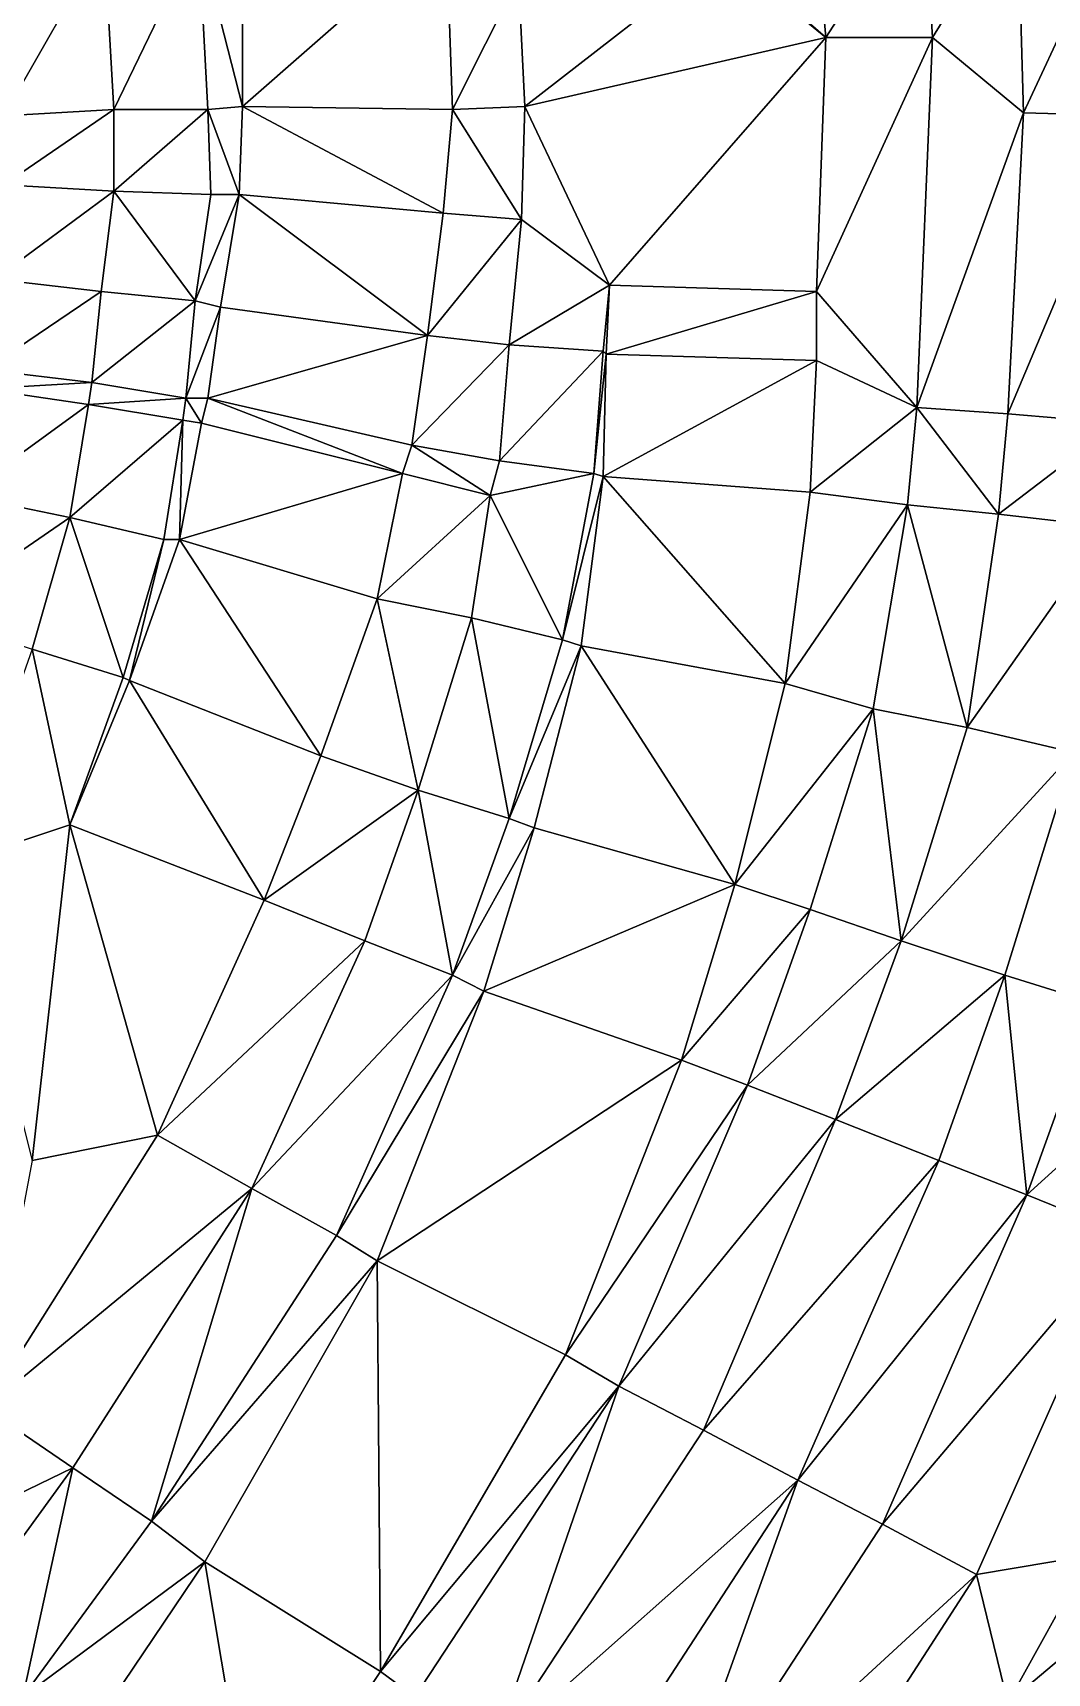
# Model space of a CAD drawing. Header units: millimetres. Extents: x 279405 to 280904, y 534349 to 535918.
# Drawn here: x 280573.1 to 280734.7, y 534902.3 to 535163.8 of the extents above; entities that cross this region are included whole.
import ezdxf

# ---------------------------------------------------------------- set-up
doc = ezdxf.new("R2010")
doc.units = ezdxf.units.MM
doc.layers.add('Карьер_конец_отработки', color=1, linetype='Continuous')

msp = doc.modelspace()

# ---------------------------------------------------------------- linework, layer by layer
at = {"layer": 'Карьер_конец_отработки', "color": 21, "true_color": 0xff914f}
for points in [[(280699.499989, 535163, -80.000002), (280714.999989, 535187, -50.000002), (280697.499989, 535185.5, -80.000002), (280699.499989, 535163, -80.000002)], [(280716.499989, 535163, -50.000002), (280714.999989, 535187, -50.000002), (280699.499989, 535163, -80.000002), (280716.499989, 535163, -50.000002)], [(280716.499989, 535163, -50.000002), (280729.999989, 535185, -50.000002), (280714.999989, 535187, -50.000002), (280716.499989, 535163, -50.000002)], [(280699.499989, 535163, -80.000002), (280697.499989, 535185.5, -80.000002), (280683.499989, 535177, -80.000002), (280699.499989, 535163, -80.000002)], [(280730.999989, 535151, -50.000002), (280729.999989, 535185, -50.000002), (280716.499989, 535163, -50.000002), (280730.999989, 535151, -50.000002)], [(280730.999989, 535151, -50.000002), (280746.999989, 535185.5, -20.000002), (280729.999989, 535185, -50.000002), (280730.999989, 535151, -50.000002)], [(280748.499989, 535150.5, -20.000002), (280746.999989, 535185.5, -20.000002), (280730.999989, 535151, -50.000002), (280748.499989, 535150.5, -20.000002)], [(280568.499989, 535150.5, -140.000002), (280584.499989, 535178.5, -110.000002), (280567.499989, 535177.5, -140.000002), (280568.499989, 535150.5, -140.000002)], [(280585.999989, 535151.5, -110.000002), (280584.499989, 535178.5, -110.000002), (280568.499989, 535150.5, -140.000002), (280585.999989, 535151.5, -110.000002)], [(280585.999989, 535151.5, -110.000002), (280599.499989, 535179.5, -110.000002), (280584.499989, 535178.5, -110.000002), (280585.999989, 535151.5, -110.000002)], [(280600.999989, 535151.5, -110.000002), (280599.499989, 535179.5, -110.000002), (280585.999989, 535151.5, -110.000002), (280600.999989, 535151.5, -110.000002)], [(280606.499989, 535152, -100.270006), (280606.499989, 535180, -97.949999), (280599.499989, 535179.5, -110.000002), (280606.499989, 535152, -100.270006)], [(280600.999989, 535151.5, -110.000002), (280606.499989, 535152, -100.270006), (280599.499989, 535179.5, -110.000002), (280600.999989, 535151.5, -110.000002)], [(280606.499989, 535152, -100.270006), (280638.999989, 535180.5, -97.949999), (280606.499989, 535180, -97.949999), (280606.499989, 535152, -100.270006)], [(280639.999989, 535151.5, -100.270006), (280638.999989, 535180.5, -97.949999), (280606.499989, 535152, -100.270006), (280639.999989, 535151.5, -100.270006)], [(280639.999989, 535151.5, -100.270006), (280650.499989, 535172.5, -80.000002), (280638.999989, 535180.5, -97.949999), (280639.999989, 535151.5, -100.270006)], [(280651.499989, 535152, -80.000002), (280682.999989, 535176.5, -80.000002), (280650.499989, 535172.5, -80.000002), (280651.499989, 535152, -80.000002)], [(280699.499989, 535163, -80.000002), (280682.999989, 535176.5, -80.000002), (280651.499989, 535152, -80.000002), (280699.499989, 535163, -80.000002)], [(280699.499989, 535163, -80.000002), (280683.499989, 535177, -80.000002), (280682.999989, 535176.5, -80.000002), (280699.499989, 535163, -80.000002)], [(280651.499989, 535152, -80.000002), (280650.499989, 535172.5, -80.000002), (280639.999989, 535151.5, -100.270006), (280651.499989, 535152, -80.000002)], [(280664.999989, 535123.5, -80.000002), (280699.499989, 535163, -80.000002), (280651.499989, 535152, -80.000002), (280664.999989, 535123.5, -80.000002)], [(280697.999989, 535122.5, -80.000002), (280699.499989, 535163, -80.000002), (280664.999989, 535123.5, -80.000002), (280697.999989, 535122.5, -80.000002)], [(280713.999989, 535104, -50.000002), (280716.499989, 535163, -50.000002), (280697.999989, 535122.5, -80.000002), (280713.999989, 535104, -50.000002)], [(280716.499989, 535163, -50.000002), (280699.499989, 535163, -80.000002), (280697.999989, 535122.5, -80.000002), (280716.499989, 535163, -50.000002)], [(280730.999989, 535151, -50.000002), (280716.499989, 535163, -50.000002), (280713.999989, 535104, -50.000002), (280730.999989, 535151, -50.000002)], [(280605.999989, 535138, -101.410005), (280606.499989, 535152, -100.270006), (280600.999989, 535151.5, -110.000002), (280605.999989, 535138, -101.410005)], [(280638.499989, 535135, -101.410005), (280606.499989, 535152, -100.270006), (280605.999989, 535138, -101.410005), (280638.499989, 535135, -101.410005)], [(280638.499989, 535135, -101.410005), (280639.999989, 535151.5, -100.270006), (280606.499989, 535152, -100.270006), (280638.499989, 535135, -101.410005)], [(280650.999989, 535134, -80.000002), (280651.499989, 535152, -80.000002), (280639.999989, 535151.5, -100.270006), (280650.999989, 535134, -80.000002)], [(280664.999989, 535123.5, -80.000002), (280651.499989, 535152, -80.000002), (280650.999989, 535134, -80.000002), (280664.999989, 535123.5, -80.000002)], [(280568.499989, 535139.5, -140.000002), (280585.999989, 535151.5, -110.000002), (280568.499989, 535150.5, -140.000002), (280568.499989, 535139.5, -140.000002)], [(280585.999989, 535138.5, -110.000002), (280585.999989, 535151.5, -110.000002), (280568.499989, 535139.5, -140.000002), (280585.999989, 535138.5, -110.000002)], [(280585.999989, 535138.5, -110.000002), (280600.999989, 535151.5, -110.000002), (280585.999989, 535151.5, -110.000002), (280585.999989, 535138.5, -110.000002)], [(280601.499989, 535138, -110.000002), (280600.999989, 535151.5, -110.000002), (280585.999989, 535138.5, -110.000002), (280601.499989, 535138, -110.000002)], [(280601.499989, 535138, -110.000002), (280605.999989, 535138, -101.410005), (280600.999989, 535151.5, -110.000002), (280601.499989, 535138, -110.000002)], [(280650.999989, 535134, -80.000002), (280639.999989, 535151.5, -100.270006), (280638.499989, 535135, -101.410005), (280650.999989, 535134, -80.000002)], [(280728.499989, 535103, -50.000002), (280730.999989, 535151, -50.000002), (280713.999989, 535104, -50.000002), (280728.499989, 535103, -50.000002)], [(280748.499989, 535150.5, -20.000002), (280730.999989, 535151, -50.000002), (280728.499989, 535103, -50.000002), (280748.499989, 535150.5, -20.000002)], [(280745.999989, 535101.5, -20.000002), (280748.499989, 535150.5, -20.000002), (280728.499989, 535103, -50.000002), (280745.999989, 535101.5, -20.000002)], [(280585.999989, 535138.5, -110.000002), (280568.499989, 535139.5, -140.000002), (280566.999989, 535124.5, -140.000002), (280585.999989, 535138.5, -110.000002)], [(280583.999989, 535122.5, -110.000002), (280585.999989, 535138.5, -110.000002), (280566.999989, 535124.5, -140.000002), (280583.999989, 535122.5, -110.000002)], [(280598.999989, 535121, -110.000002), (280585.999989, 535138.5, -110.000002), (280583.999989, 535122.5, -110.000002), (280598.999989, 535121, -110.000002)], [(280598.999989, 535121, -110.000002), (280601.499989, 535138, -110.000002), (280585.999989, 535138.5, -110.000002), (280598.999989, 535121, -110.000002)], [(280602.999989, 535120, -102.839998), (280605.999989, 535138, -101.410005), (280598.999989, 535121, -110.000002), (280602.999989, 535120, -102.839998)], [(280605.999989, 535138, -101.410005), (280601.499989, 535138, -110.000002), (280598.999989, 535121, -110.000002), (280605.999989, 535138, -101.410005)], [(280635.999989, 535115.5, -102.839998), (280605.999989, 535138, -101.410005), (280602.999989, 535120, -102.839998), (280635.999989, 535115.5, -102.839998)], [(280635.999989, 535115.5, -102.839998), (280638.499989, 535135, -101.410005), (280605.999989, 535138, -101.410005), (280635.999989, 535115.5, -102.839998)], [(280650.999989, 535134, -80.000002), (280638.499989, 535135, -101.410005), (280635.999989, 535115.5, -102.839998), (280650.999989, 535134, -80.000002)], [(280648.999989, 535114, -80.000002), (280650.999989, 535134, -80.000002), (280635.999989, 535115.5, -102.839998), (280648.999989, 535114, -80.000002)], [(280664.999989, 535123.5, -80.000002), (280650.999989, 535134, -80.000002), (280648.999989, 535114, -80.000002), (280664.999989, 535123.5, -80.000002)], [(280583.999989, 535122.5, -110.000002), (280566.999989, 535124.5, -140.000002), (280565.499989, 535110, -140.000002), (280583.999989, 535122.5, -110.000002)], [(280663.999989, 535113, -80.000002), (280664.999989, 535123.5, -80.000002), (280648.999989, 535114, -80.000002), (280663.999989, 535113, -80.000002)], [(280664.499989, 535112.5, -79.080004), (280664.999989, 535123.5, -80.000002), (280663.999989, 535113, -80.000002), (280664.499989, 535112.5, -79.080004)], [(280697.999989, 535122.5, -80.000002), (280664.999989, 535123.5, -80.000002), (280664.499989, 535112.5, -79.080004), (280697.999989, 535122.5, -80.000002)], [(280582.499989, 535108, -110.000002), (280583.999989, 535122.5, -110.000002), (280565.499989, 535110, -140.000002), (280582.499989, 535108, -110.000002)], [(280598.999989, 535121, -110.000002), (280583.999989, 535122.5, -110.000002), (280582.499989, 535108, -110.000002), (280598.999989, 535121, -110.000002)], [(280597.499989, 535105.5, -110.000002), (280598.999989, 535121, -110.000002), (280582.499989, 535108, -110.000002), (280597.499989, 535105.5, -110.000002)], [(280602.999989, 535120, -102.839998), (280598.999989, 535121, -110.000002), (280597.499989, 535105.5, -110.000002), (280602.999989, 535120, -102.839998)], [(280697.999989, 535111.5, -79.080004), (280697.999989, 535122.5, -80.000002), (280664.499989, 535112.5, -79.080004), (280697.999989, 535111.5, -79.080004)], [(280713.999989, 535104, -50.000002), (280697.999989, 535122.5, -80.000002), (280697.999989, 535111.5, -79.080004), (280713.999989, 535104, -50.000002)], [(280600.999989, 535105.5, -104.119997), (280602.999989, 535120, -102.839998), (280597.499989, 535105.5, -110.000002), (280600.999989, 535105.5, -104.119997)], [(280635.999989, 535115.5, -102.839998), (280602.999989, 535120, -102.839998), (280600.999989, 535105.5, -104.119997), (280635.999989, 535115.5, -102.839998)], [(280633.499989, 535098, -104.119997), (280635.999989, 535115.5, -102.839998), (280600.999989, 535105.5, -104.119997), (280633.499989, 535098, -104.119997)], [(280648.999989, 535114, -80.000002), (280635.999989, 535115.5, -102.839998), (280633.499989, 535098, -104.119997), (280648.999989, 535114, -80.000002)], [(280647.499989, 535095.5, -80.000002), (280648.999989, 535114, -80.000002), (280633.499989, 535098, -104.119997), (280647.499989, 535095.5, -80.000002)], [(280663.999989, 535113, -80.000002), (280648.999989, 535114, -80.000002), (280647.499989, 535095.5, -80.000002), (280663.999989, 535113, -80.000002)], [(280662.499989, 535093.5, -80.000002), (280663.999989, 535113, -80.000002), (280647.499989, 535095.5, -80.000002), (280662.499989, 535093.5, -80.000002)], [(280664.499989, 535112.5, -79.080004), (280663.999989, 535113, -80.000002), (280662.499989, 535093.5, -80.000002), (280664.499989, 535112.5, -79.080004)], [(280663.999989, 535093, -77.429995), (280664.499989, 535112.5, -79.080004), (280662.499989, 535093.5, -80.000002), (280663.999989, 535093, -77.429995)], [(280697.999989, 535111.5, -79.080004), (280664.499989, 535112.5, -79.080004), (280663.999989, 535093, -77.429995), (280697.999989, 535111.5, -79.080004)], [(280696.999989, 535090.5, -77.429995), (280697.999989, 535111.5, -79.080004), (280663.999989, 535093, -77.429995), (280696.999989, 535090.5, -77.429995)], [(280713.999989, 535104, -50.000002), (280697.999989, 535111.5, -79.080004), (280696.999989, 535090.5, -77.429995), (280713.999989, 535104, -50.000002)], [(280582.499989, 535108, -110.000002), (280565.499989, 535110, -140.000002), (280564.999989, 535107, -140.000002), (280582.499989, 535108, -110.000002)], [(280581.999989, 535104.5, -110.000002), (280582.499989, 535108, -110.000002), (280564.999989, 535107, -140.000002), (280581.999989, 535104.5, -110.000002)], [(280597.499989, 535105.5, -110.000002), (280582.499989, 535108, -110.000002), (280581.999989, 535104.5, -110.000002), (280597.499989, 535105.5, -110.000002)], [(280581.999989, 535104.5, -110.000002), (280564.999989, 535107, -140.000002), (280561.999989, 535090, -140.000002), (280581.999989, 535104.5, -110.000002)], [(280596.999989, 535102, -110.000002), (280597.499989, 535105.5, -110.000002), (280581.999989, 535104.5, -110.000002), (280596.999989, 535102, -110.000002)], [(280599.999989, 535101.5, -104.42), (280597.499989, 535105.5, -110.000002), (280596.999989, 535102, -110.000002), (280599.999989, 535101.5, -104.42)], [(280599.999989, 535101.5, -104.42), (280600.999989, 535105.5, -104.119997), (280597.499989, 535105.5, -110.000002), (280599.999989, 535101.5, -104.42)], [(280631.999989, 535093.5, -104.42), (280600.999989, 535105.5, -104.119997), (280599.999989, 535101.5, -104.42), (280631.999989, 535093.5, -104.42)], [(280631.999989, 535093.5, -104.42), (280633.499989, 535098, -104.119997), (280600.999989, 535105.5, -104.119997), (280631.999989, 535093.5, -104.42)], [(280578.999989, 535086.5, -110.000002), (280581.999989, 535104.5, -110.000002), (280561.999989, 535090, -140.000002), (280578.999989, 535086.5, -110.000002)], [(280596.999989, 535102, -110.000002), (280581.999989, 535104.5, -110.000002), (280578.999989, 535086.5, -110.000002), (280596.999989, 535102, -110.000002)], [(280712.499989, 535088.5, -50.000002), (280713.999989, 535104, -50.000002), (280696.999989, 535090.5, -77.429995), (280712.499989, 535088.5, -50.000002)], [(280726.999989, 535087, -50.000002), (280713.999989, 535104, -50.000002), (280712.499989, 535088.5, -50.000002), (280726.999989, 535087, -50.000002)], [(280726.999989, 535087, -50.000002), (280728.499989, 535103, -50.000002), (280713.999989, 535104, -50.000002), (280726.999989, 535087, -50.000002)], [(280745.999989, 535101.5, -20.000002), (280728.499989, 535103, -50.000002), (280726.999989, 535087, -50.000002), (280745.999989, 535101.5, -20.000002)], [(280593.999989, 535083, -110.000002), (280596.999989, 535102, -110.000002), (280578.999989, 535086.5, -110.000002), (280593.999989, 535083, -110.000002)], [(280596.499989, 535083, -106.009996), (280596.999989, 535102, -110.000002), (280593.999989, 535083, -110.000002), (280596.499989, 535083, -106.009996)], [(280599.999989, 535101.5, -104.42), (280596.999989, 535102, -110.000002), (280596.499989, 535083, -106.009996), (280599.999989, 535101.5, -104.42)], [(280631.999989, 535093.5, -104.42), (280599.999989, 535101.5, -104.42), (280596.499989, 535083, -106.009996), (280631.999989, 535093.5, -104.42)], [(280744.499989, 535085, -20.000002), (280745.999989, 535101.5, -20.000002), (280726.999989, 535087, -50.000002), (280744.499989, 535085, -20.000002)], [(280645.999989, 535090, -80.000002), (280633.499989, 535098, -104.119997), (280631.999989, 535093.5, -104.42), (280645.999989, 535090, -80.000002)], [(280645.999989, 535090, -80.000002), (280647.499989, 535095.5, -80.000002), (280633.499989, 535098, -104.119997), (280645.999989, 535090, -80.000002)], [(280662.499989, 535093.5, -80.000002), (280647.499989, 535095.5, -80.000002), (280645.999989, 535090, -80.000002), (280662.499989, 535093.5, -80.000002)], [(280627.999989, 535073.500004, -106.009996), (280631.999989, 535093.5, -104.42), (280596.499989, 535083, -106.009996), (280627.999989, 535073.500004, -106.009996)], [(280645.999989, 535090, -80.000002), (280631.999989, 535093.5, -104.42), (280627.999989, 535073.500004, -106.009996), (280645.999989, 535090, -80.000002)], [(280657.499989, 535067.000004, -80.000002), (280662.499989, 535093.5, -80.000002), (280645.999989, 535090, -80.000002), (280657.499989, 535067.000004, -80.000002)], [(280663.999989, 535093, -77.429995), (280662.499989, 535093.5, -80.000002), (280657.499989, 535067.000004, -80.000002), (280663.999989, 535093, -77.429995)], [(280660.499989, 535066.000004, -75.160005), (280663.999989, 535093, -77.429995), (280657.499989, 535067.000004, -80.000002), (280660.499989, 535066.000004, -75.160005)], [(280692.999989, 535060.000004, -75.160005), (280663.999989, 535093, -77.429995), (280660.499989, 535066.000004, -75.160005), (280692.999989, 535060.000004, -75.160005)], [(280692.999989, 535060.000004, -75.160005), (280696.999989, 535090.5, -77.429995), (280663.999989, 535093, -77.429995), (280692.999989, 535060.000004, -75.160005)], [(280578.999989, 535086.5, -110.000002), (280561.999989, 535090, -140.000002), (280556.499989, 535071.000004, -140.000002), (280578.999989, 535086.5, -110.000002)], [(280642.999989, 535070.500004, -80.000002), (280645.999989, 535090, -80.000002), (280627.999989, 535073.500004, -106.009996), (280642.999989, 535070.500004, -80.000002)], [(280657.499989, 535067.000004, -80.000002), (280645.999989, 535090, -80.000002), (280642.999989, 535070.500004, -80.000002), (280657.499989, 535067.000004, -80.000002)], [(280712.499989, 535088.5, -50.000002), (280696.999989, 535090.5, -77.429995), (280692.999989, 535060.000004, -75.160005), (280712.499989, 535088.5, -50.000002)], [(280706.999989, 535056.000004, -50.000002), (280712.499989, 535088.5, -50.000002), (280692.999989, 535060.000004, -75.160005), (280706.999989, 535056.000004, -50.000002)], [(280721.999989, 535053.000004, -50.000002), (280712.499989, 535088.5, -50.000002), (280706.999989, 535056.000004, -50.000002), (280721.999989, 535053.000004, -50.000002)], [(280721.999989, 535053.000004, -50.000002), (280726.999989, 535087, -50.000002), (280712.499989, 535088.5, -50.000002), (280721.999989, 535053.000004, -50.000002)], [(280744.499989, 535085, -20.000002), (280726.999989, 535087, -50.000002), (280721.999989, 535053.000004, -50.000002), (280744.499989, 535085, -20.000002)], [(280572.999989, 535065.500004, -110.000002), (280578.999989, 535086.5, -110.000002), (280556.499989, 535071.000004, -140.000002), (280572.999989, 535065.500004, -110.000002)], [(280587.499989, 535061.000004, -110.000002), (280578.999989, 535086.5, -110.000002), (280572.999989, 535065.500004, -110.000002), (280587.499989, 535061.000004, -110.000002)], [(280587.499989, 535061.000004, -110.000002), (280593.999989, 535083, -110.000002), (280578.999989, 535086.5, -110.000002), (280587.499989, 535061.000004, -110.000002)], [(280738.999989, 535049.000004, -20.000002), (280744.499989, 535085, -20.000002), (280721.999989, 535053.000004, -50.000002), (280738.999989, 535049.000004, -20.000002)], [(280588.499989, 535060.500004, -107.92), (280593.999989, 535083, -110.000002), (280587.499989, 535061.000004, -110.000002), (280588.499989, 535060.500004, -107.92)], [(280618.999989, 535048.500004, -107.92), (280596.499989, 535083, -106.009996), (280588.499989, 535060.500004, -107.92), (280618.999989, 535048.500004, -107.92)], [(280596.499989, 535083, -106.009996), (280593.999989, 535083, -110.000002), (280588.499989, 535060.500004, -107.92), (280596.499989, 535083, -106.009996)], [(280618.999989, 535048.500004, -107.92), (280627.999989, 535073.500004, -106.009996), (280596.499989, 535083, -106.009996), (280618.999989, 535048.500004, -107.92)], [(280634.499989, 535043.000004, -80.000002), (280627.999989, 535073.500004, -106.009996), (280618.999989, 535048.500004, -107.92), (280634.499989, 535043.000004, -80.000002)], [(280634.499989, 535043.000004, -80.000002), (280642.999989, 535070.500004, -80.000002), (280627.999989, 535073.500004, -106.009996), (280634.499989, 535043.000004, -80.000002)], [(280648.999989, 535038.500004, -80.000002), (280642.999989, 535070.500004, -80.000002), (280634.499989, 535043.000004, -80.000002), (280648.999989, 535038.500004, -80.000002)], [(280648.999989, 535038.500004, -80.000002), (280657.499989, 535067.000004, -80.000002), (280642.999989, 535070.500004, -80.000002), (280648.999989, 535038.500004, -80.000002)], [(280660.499989, 535066.000004, -75.160005), (280657.499989, 535067.000004, -80.000002), (280648.999989, 535038.500004, -80.000002), (280660.499989, 535066.000004, -75.160005)], [(280652.999989, 535037.000004, -72.610002), (280660.499989, 535066.000004, -75.160005), (280648.999989, 535038.500004, -80.000002), (280652.999989, 535037.000004, -72.610002)], [(280684.999989, 535028.000004, -72.610002), (280660.499989, 535066.000004, -75.160005), (280652.999989, 535037.000004, -72.610002), (280684.999989, 535028.000004, -72.610002)], [(280684.999989, 535028.000004, -72.610002), (280692.999989, 535060.000004, -75.160005), (280660.499989, 535066.000004, -75.160005), (280684.999989, 535028.000004, -72.610002)], [(280578.999989, 535037.500004, -110.000002), (280572.999989, 535065.500004, -110.000002), (280560.999989, 535031.500004, -110.000002), (280578.999989, 535037.500004, -110.000002)], [(280578.999989, 535037.500004, -110.000002), (280587.499989, 535061.000004, -110.000002), (280572.999989, 535065.500004, -110.000002), (280578.999989, 535037.500004, -110.000002)], [(280588.499989, 535060.500004, -107.92), (280587.499989, 535061.000004, -110.000002), (280578.999989, 535037.500004, -110.000002), (280588.499989, 535060.500004, -107.92)], [(280609.999989, 535025.500004, -110.000002), (280588.499989, 535060.500004, -107.92), (280578.999989, 535037.500004, -110.000002), (280609.999989, 535025.500004, -110.000002)], [(280609.999989, 535025.500004, -110.000002), (280618.999989, 535048.500004, -107.92), (280588.499989, 535060.500004, -107.92), (280609.999989, 535025.500004, -110.000002)], [(280706.999989, 535056.000004, -50.000002), (280692.999989, 535060.000004, -75.160005), (280684.999989, 535028.000004, -72.610002), (280706.999989, 535056.000004, -50.000002)], [(280696.999989, 535024.000004, -50.000002), (280706.999989, 535056.000004, -50.000002), (280684.999989, 535028.000004, -72.610002), (280696.999989, 535024.000004, -50.000002)], [(280711.499989, 535019.000004, -50.000002), (280706.999989, 535056.000004, -50.000002), (280696.999989, 535024.000004, -50.000002), (280711.499989, 535019.000004, -50.000002)], [(280711.499989, 535019.000004, -50.000002), (280721.999989, 535053.000004, -50.000002), (280706.999989, 535056.000004, -50.000002), (280711.499989, 535019.000004, -50.000002)], [(280738.999989, 535049.000004, -20.000002), (280721.999989, 535053.000004, -50.000002), (280711.499989, 535019.000004, -50.000002), (280738.999989, 535049.000004, -20.000002)], [(280634.499989, 535043.000004, -80.000002), (280618.999989, 535048.500004, -107.92), (280609.999989, 535025.500004, -110.000002), (280634.499989, 535043.000004, -80.000002)], [(280727.999989, 535013.500004, -20.000002), (280738.999989, 535049.000004, -20.000002), (280711.499989, 535019.000004, -50.000002), (280727.999989, 535013.500004, -20.000002)], [(280742.499989, 535009.000004, -20.000002), (280738.999989, 535049.000004, -20.000002), (280727.999989, 535013.500004, -20.000002), (280742.499989, 535009.000004, -20.000002)], [(280625.999989, 535019.000004, -80.000002), (280634.499989, 535043.000004, -80.000002), (280609.999989, 535025.500004, -110.000002), (280625.999989, 535019.000004, -80.000002)], [(280639.999989, 535013.500004, -80.000002), (280634.499989, 535043.000004, -80.000002), (280625.999989, 535019.000004, -80.000002), (280639.999989, 535013.500004, -80.000002)], [(280639.999989, 535013.500004, -80.000002), (280648.999989, 535038.500004, -80.000002), (280634.499989, 535043.000004, -80.000002), (280639.999989, 535013.500004, -80.000002)], [(280572.999989, 534984.000004, -110.000002), (280578.999989, 535037.500004, -110.000002), (280560.999989, 535031.500004, -110.000002), (280572.999989, 534984.000004, -110.000002)], [(280592.999989, 534988.000004, -110.000002), (280578.999989, 535037.500004, -110.000002), (280572.999989, 534984.000004, -110.000002), (280592.999989, 534988.000004, -110.000002)], [(280592.999989, 534988.000004, -110.000002), (280609.999989, 535025.500004, -110.000002), (280578.999989, 535037.500004, -110.000002), (280592.999989, 534988.000004, -110.000002)], [(280652.999989, 535037.000004, -72.610002), (280648.999989, 535038.500004, -80.000002), (280639.999989, 535013.500004, -80.000002), (280652.999989, 535037.000004, -72.610002)], [(280644.999989, 535011.000004, -70.360002), (280652.999989, 535037.000004, -72.610002), (280639.999989, 535013.500004, -80.000002), (280644.999989, 535011.000004, -70.360002)], [(280684.999989, 535028.000004, -72.610002), (280652.999989, 535037.000004, -72.610002), (280644.999989, 535011.000004, -70.360002), (280684.999989, 535028.000004, -72.610002)], [(280676.499989, 535000.000004, -70.360002), (280684.999989, 535028.000004, -72.610002), (280644.999989, 535011.000004, -70.360002), (280676.499989, 535000.000004, -70.360002)], [(280696.999989, 535024.000004, -50.000002), (280684.999989, 535028.000004, -72.610002), (280676.499989, 535000.000004, -70.360002), (280696.999989, 535024.000004, -50.000002)], [(280625.999989, 535019.000004, -80.000002), (280609.999989, 535025.500004, -110.000002), (280592.999989, 534988.000004, -110.000002), (280625.999989, 535019.000004, -80.000002)], [(280686.999989, 534996.000004, -50.000002), (280696.999989, 535024.000004, -50.000002), (280676.499989, 535000.000004, -70.360002), (280686.999989, 534996.000004, -50.000002)], [(280711.499989, 535019.000004, -50.000002), (280696.999989, 535024.000004, -50.000002), (280686.999989, 534996.000004, -50.000002), (280711.499989, 535019.000004, -50.000002)], [(280607.999989, 534979.500004, -80.000002), (280625.999989, 535019.000004, -80.000002), (280592.999989, 534988.000004, -110.000002), (280607.999989, 534979.500004, -80.000002)], [(280639.999989, 535013.500004, -80.000002), (280625.999989, 535019.000004, -80.000002), (280607.999989, 534979.500004, -80.000002), (280639.999989, 535013.500004, -80.000002)], [(280700.999989, 534990.500004, -50.000002), (280711.499989, 535019.000004, -50.000002), (280686.999989, 534996.000004, -50.000002), (280700.999989, 534990.500004, -50.000002)], [(280727.999989, 535013.500004, -20.000002), (280711.499989, 535019.000004, -50.000002), (280700.999989, 534990.500004, -50.000002), (280727.999989, 535013.500004, -20.000002)], [(280621.499989, 534972.000004, -80.000002), (280639.999989, 535013.500004, -80.000002), (280607.999989, 534979.500004, -80.000002), (280621.499989, 534972.000004, -80.000002)], [(280644.999989, 535011.000004, -70.360002), (280639.999989, 535013.500004, -80.000002), (280621.499989, 534972.000004, -80.000002), (280644.999989, 535011.000004, -70.360002)], [(280717.499989, 534984.000004, -20.000002), (280727.999989, 535013.500004, -20.000002), (280700.999989, 534990.500004, -50.000002), (280717.499989, 534984.000004, -20.000002)], [(280731.499989, 534978.500004, -20.000002), (280727.999989, 535013.500004, -20.000002), (280717.499989, 534984.000004, -20.000002), (280731.499989, 534978.500004, -20.000002)], [(280731.499989, 534978.500004, -20.000002), (280742.499989, 535009.000004, -20.000002), (280727.999989, 535013.500004, -20.000002), (280731.499989, 534978.500004, -20.000002)], [(280627.999989, 534968.000004, -66.509996), (280644.999989, 535011.000004, -70.360002), (280621.499989, 534972.000004, -80.000002), (280627.999989, 534968.000004, -66.509996)], [(280676.499989, 535000.000004, -70.360002), (280644.999989, 535011.000004, -70.360002), (280627.999989, 534968.000004, -66.509996), (280676.499989, 535000.000004, -70.360002)], [(280758.999989, 535003.500004, 9.999998), (280742.499989, 535009.000004, -20.000002), (280731.499989, 534978.500004, -20.000002), (280758.999989, 535003.500004, 9.999998)], [(280747.499989, 534972.000004, 9.999998), (280758.999989, 535003.500004, 9.999998), (280731.499989, 534978.500004, -20.000002), (280747.499989, 534972.000004, 9.999998)], [(280657.999989, 534953.000004, -66.509996), (280676.499989, 535000.000004, -70.360002), (280627.999989, 534968.000004, -66.509996), (280657.999989, 534953.000004, -66.509996)], [(280686.999989, 534996.000004, -50.000002), (280676.499989, 535000.000004, -70.360002), (280657.999989, 534953.000004, -66.509996), (280686.999989, 534996.000004, -50.000002)], [(280666.499989, 534948.000004, -50.000002), (280686.999989, 534996.000004, -50.000002), (280657.999989, 534953.000004, -66.509996), (280666.499989, 534948.000004, -50.000002)], [(280700.999989, 534990.500004, -50.000002), (280686.999989, 534996.000004, -50.000002), (280666.499989, 534948.000004, -50.000002), (280700.999989, 534990.500004, -50.000002)], [(280679.999989, 534941.000004, -50.000002), (280700.999989, 534990.500004, -50.000002), (280666.499989, 534948.000004, -50.000002), (280679.999989, 534941.000004, -50.000002)], [(280717.499989, 534984.000004, -20.000002), (280700.999989, 534990.500004, -50.000002), (280679.999989, 534941.000004, -50.000002), (280717.499989, 534984.000004, -20.000002)], [(280607.999989, 534979.500004, -80.000002), (280592.999989, 534988.000004, -110.000002), (280565.499989, 534944.500004, -110.000002), (280607.999989, 534979.500004, -80.000002)], [(280592.999989, 534988.000004, -110.000002), (280572.999989, 534984.000004, -110.000002), (280565.499989, 534944.500004, -110.000002), (280592.999989, 534988.000004, -110.000002)], [(280694.999989, 534933.000004, -20.000002), (280717.499989, 534984.000004, -20.000002), (280679.999989, 534941.000004, -50.000002), (280694.999989, 534933.000004, -20.000002)], [(280731.499989, 534978.500004, -20.000002), (280717.499989, 534984.000004, -20.000002), (280694.999989, 534933.000004, -20.000002), (280731.499989, 534978.500004, -20.000002)], [(280579.499989, 534935.000004, -80.000002), (280607.999989, 534979.500004, -80.000002), (280565.499989, 534944.500004, -110.000002), (280579.499989, 534935.000004, -80.000002)], [(280591.999989, 534926.500004, -80.000002), (280607.999989, 534979.500004, -80.000002), (280579.499989, 534935.000004, -80.000002), (280591.999989, 534926.500004, -80.000002)], [(280621.499989, 534972.000004, -80.000002), (280607.999989, 534979.500004, -80.000002), (280591.999989, 534926.500004, -80.000002), (280621.499989, 534972.000004, -80.000002)], [(280708.499989, 534926.000004, -20.000002), (280731.499989, 534978.500004, -20.000002), (280694.999989, 534933.000004, -20.000002), (280708.499989, 534926.000004, -20.000002)], [(280747.499989, 534972.000004, 9.999998), (280731.499989, 534978.500004, -20.000002), (280708.499989, 534926.000004, -20.000002), (280747.499989, 534972.000004, 9.999998)], [(280627.999989, 534968.000004, -66.509996), (280621.499989, 534972.000004, -80.000002), (280591.999989, 534926.500004, -80.000002), (280627.999989, 534968.000004, -66.509996)], [(280723.499989, 534918.000004, 9.999998), (280747.499989, 534972.000004, 9.999998), (280708.499989, 534926.000004, -20.000002), (280723.499989, 534918.000004, 9.999998)], [(280741.499989, 534921.000004, 9.999998), (280747.499989, 534972.000004, 9.999998), (280723.499989, 534918.000004, 9.999998), (280741.499989, 534921.000004, 9.999998)], [(280600.499989, 534920.000004, -61.899996), (280627.999989, 534968.000004, -66.509996), (280591.999989, 534926.500004, -80.000002), (280600.499989, 534920.000004, -61.899996)], [(280628.499989, 534902.500004, -61.899996), (280627.999989, 534968.000004, -66.509996), (280600.499989, 534920.000004, -61.899996), (280628.499989, 534902.500004, -61.899996)], [(280628.499989, 534902.500004, -61.899996), (280657.999989, 534953.000004, -66.509996), (280627.999989, 534968.000004, -66.509996), (280628.499989, 534902.500004, -61.899996)], [(280666.499989, 534948.000004, -50.000002), (280657.999989, 534953.000004, -66.509996), (280628.499989, 534902.500004, -61.899996), (280666.499989, 534948.000004, -50.000002)], [(280633.999989, 534898.500004, -50.000002), (280666.499989, 534948.000004, -50.000002), (280628.499989, 534902.500004, -61.899996), (280633.999989, 534898.500004, -50.000002)], [(280646.499989, 534890.000004, -50.000002), (280666.499989, 534948.000004, -50.000002), (280633.999989, 534898.500004, -50.000002), (280646.499989, 534890.000004, -50.000002)], [(280679.999989, 534941.000004, -50.000002), (280666.499989, 534948.000004, -50.000002), (280646.499989, 534890.000004, -50.000002), (280679.999989, 534941.000004, -50.000002)], [(280579.499989, 534935.000004, -80.000002), (280565.499989, 534944.500004, -110.000002), (280545.499989, 534918.500004, -110.000002), (280579.499989, 534935.000004, -80.000002)], [(280694.999989, 534933.000004, -20.000002), (280679.999989, 534941.000004, -50.000002), (280646.499989, 534890.000004, -50.000002), (280694.999989, 534933.000004, -20.000002)], [(280559.499989, 534907.500004, -80.000002), (280579.499989, 534935.000004, -80.000002), (280545.499989, 534918.500004, -110.000002), (280559.499989, 534907.500004, -80.000002)], [(280571.499989, 534898.500004, -80.000002), (280579.499989, 534935.000004, -80.000002), (280559.499989, 534907.500004, -80.000002), (280571.499989, 534898.500004, -80.000002)], [(280591.999989, 534926.500004, -80.000002), (280579.499989, 534935.000004, -80.000002), (280571.499989, 534898.500004, -80.000002), (280591.999989, 534926.500004, -80.000002)], [(280660.499989, 534880.000004, -20.000002), (280694.999989, 534933.000004, -20.000002), (280646.499989, 534890.000004, -50.000002), (280660.499989, 534880.000004, -20.000002)], [(280672.999989, 534871.500004, -20.000002), (280694.999989, 534933.000004, -20.000002), (280660.499989, 534880.000004, -20.000002), (280672.999989, 534871.500004, -20.000002)], [(280708.499989, 534926.000004, -20.000002), (280694.999989, 534933.000004, -20.000002), (280672.999989, 534871.500004, -20.000002), (280708.499989, 534926.000004, -20.000002)], [(280600.499989, 534920.000004, -61.899996), (280591.999989, 534926.500004, -80.000002), (280571.499989, 534898.500004, -80.000002), (280600.499989, 534920.000004, -61.899996)], [(280723.499989, 534918.000004, 9.999998), (280708.499989, 534926.000004, -20.000002), (280672.999989, 534871.500004, -20.000002), (280723.499989, 534918.000004, 9.999998)], [(280580.999989, 534891.000004, -58.949999), (280600.499989, 534920.000004, -61.899996), (280571.499989, 534898.500004, -80.000002), (280580.999989, 534891.000004, -58.949999)], [(280608.499989, 534872.500004, -58.949999), (280600.499989, 534920.000004, -61.899996), (280580.999989, 534891.000004, -58.949999), (280608.499989, 534872.500004, -58.949999)], [(280608.499989, 534872.500004, -58.949999), (280628.499989, 534902.500004, -61.899996), (280600.499989, 534920.000004, -61.899996), (280608.499989, 534872.500004, -58.949999)], [(280728.499989, 534897.500004, 9.999998), (280741.499989, 534921.000004, 9.999998), (280723.499989, 534918.000004, 9.999998), (280728.499989, 534897.500004, 9.999998)], [(280750.999989, 534916.500004, 27.999998), (280741.499989, 534921.000004, 9.999998), (280728.499989, 534897.500004, 9.999998), (280750.999989, 534916.500004, 27.999998)], [(280686.999989, 534861.500004, 9.999998), (280723.499989, 534918.000004, 9.999998), (280672.999989, 534871.500004, -20.000002), (280686.999989, 534861.500004, 9.999998)], [(280728.499989, 534897.500004, 9.999998), (280723.499989, 534918.000004, 9.999998), (280686.999989, 534861.500004, 9.999998), (280728.499989, 534897.500004, 9.999998)], [(280737.999989, 534891.500004, 27.999998), (280750.999989, 534916.500004, 27.999998), (280728.499989, 534897.500004, 9.999998), (280737.999989, 534891.500004, 27.999998)], [(280633.999989, 534898.500004, -50.000002), (280628.499989, 534902.500004, -61.899996), (280608.499989, 534872.500004, -58.949999), (280633.999989, 534898.500004, -50.000002)]]:
    msp.add_3dface(points, dxfattribs=at)

doc.saveas('drawing.dxf')
